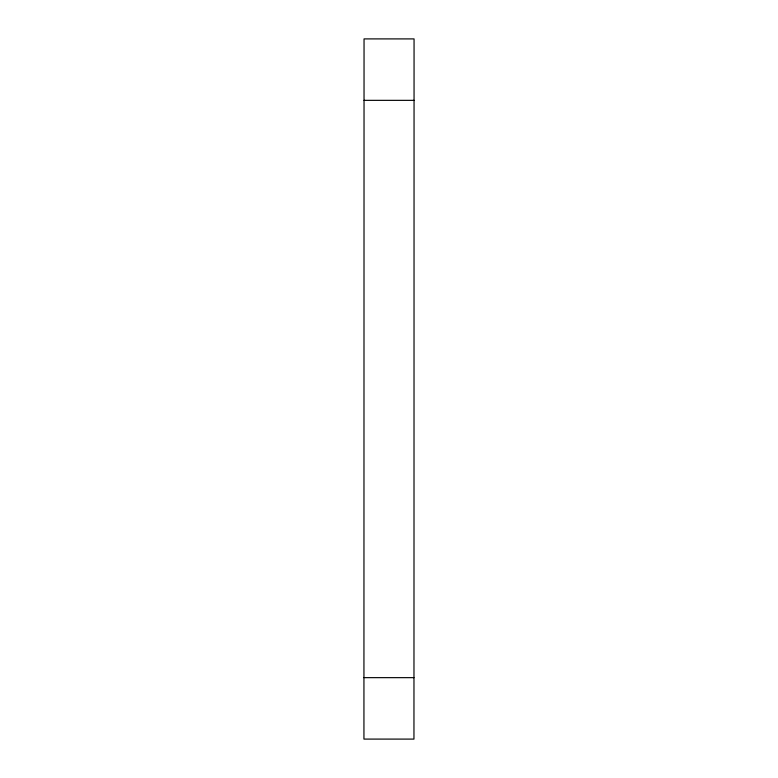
<?xml version="1.0" encoding="UTF-8"?>
<svg xmlns="http://www.w3.org/2000/svg" width="778" height="778" viewBox="0 0 778 778"><rect width="100%" height="100%" fill="white"/><g stroke="black" fill="none" stroke-linecap="round" stroke-linejoin="round"><path stroke-width="1.17" d="M363.939 677.648L364.046 38.9L414.061 38.91L414.003 543.141L413.954 739.1L363.939 739.09L363.939 677.648L413.954 677.657M364.036 100.343L414.052 100.352"/></g></svg>
